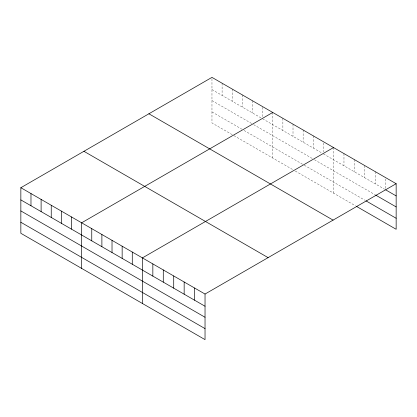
<?xml version="1.0" encoding="UTF-8"?>
<svg xmlns="http://www.w3.org/2000/svg" width="417" height="417" viewBox="0 0 417 417"><rect width="100%" height="100%" fill="white"/><g stroke="black" fill="none" stroke-linecap="round" stroke-linejoin="round"><path stroke-width="0.31" stroke-dasharray="2.08 1.56" d="M232.227 134.649L211.966 122.952L211.966 77.369M211.966 89.561L260.933 117.829M262.616 118.803L322.273 153.248M323.399 153.894L384.615 189.24M211.966 100.58L252.488 123.974M253.614 124.626L313.266 159.065M314.392 159.716L375.274 194.864M211.966 111.933L241.797 129.155M244.049 130.453L303.138 164.569M304.264 165.221L364.839 200.191M233.916 135.624L293.01 169.74M295.262 171.043L355.503 205.821M385.715 178.961L385.715 188.588M375.274 171.653L375.274 183.845M364.839 165.627L364.839 177.819M354.403 159.602L354.403 171.794M343.968 153.576L343.968 165.768M333.527 147.55L333.527 193.134M323.399 142.984L323.399 151.97M313.266 135.853L313.266 148.045M303.138 130.005L303.138 142.197M293.01 124.157L293.01 136.349M282.877 118.308L282.877 130.5M272.749 112.46L272.749 158.043M262.616 107.252L262.616 117.521M252.488 100.763L252.488 112.955M242.36 94.914L242.36 107.106M232.227 89.066L232.227 101.258M222.099 83.218L222.099 95.41"/><path stroke-width="0.63" d="M356.598 206.457L396.15 229.287L396.15 183.704L211.966 77.369L20.85 187.713L20.85 233.296L205.034 339.631L205.034 294.048L20.85 187.713M272.749 112.46L81.628 222.803L81.628 268.386M333.527 147.55L142.411 257.894L142.411 303.477M205.034 294.048L396.15 183.704M385.715 189.871L396.15 195.896M375.826 195.182L396.15 206.915M365.938 200.827L396.15 218.268M148.9 113.784L333.079 220.119M83.921 151.298L268.1 257.633M20.85 199.905L205.034 306.24M20.85 210.924L205.034 317.259M20.85 222.277L205.034 328.612M194.593 288.022L194.593 300.214M184.158 281.996L184.158 294.188M173.722 275.971L173.722 288.163M163.282 269.945L163.282 282.137M152.846 263.919L152.846 276.111M132.278 252.045L132.278 264.237M122.15 246.197L122.15 258.389M112.022 240.348L112.022 252.54M101.889 234.5L101.889 246.692M91.761 228.652L91.761 240.844M71.5 216.955L71.5 229.147M61.372 211.106L61.372 223.298M51.239 205.258L51.239 217.45M41.111 199.409L41.111 211.601M30.978 193.561L30.978 205.753"/></g></svg>
